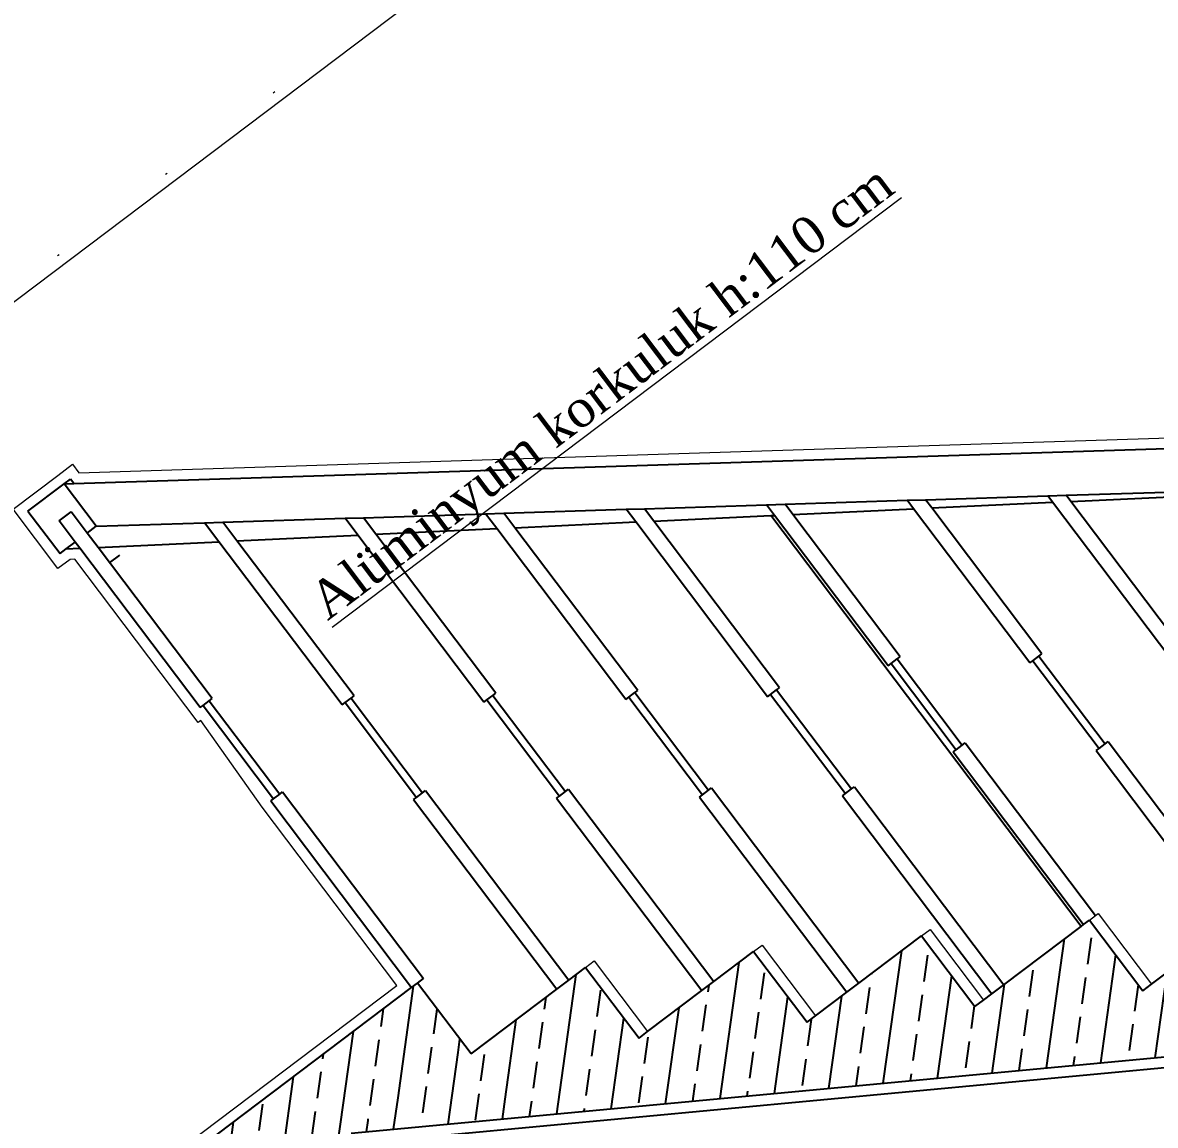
# Model space of a CAD drawing. Header units: millimetres. Extents: x 2232 to 85269, y -3593 to 5869.
# Drawn here: x 3914 to 3967.2, y 4239.5 to 4291.4 of the extents above; entities that cross this region are included whole.
import ezdxf

# ---------------------------------------------------------------- set-up
doc = ezdxf.new("R2010")
doc.units = ezdxf.units.MM
doc.linetypes.add('DOTX2', pattern=[0.5, 0, -0.5])
for name, color, linetype, lineweight in [('iz', 1, 'DOTX2', 20), ('sıva iç', 21, 'Continuous', 0), ('yazı', 11, 'Continuous', 20), ('ölçü iç', 170, 'Continuous', 9), ('ÖLÇÜ İÇ', 7, 'Continuous', 9)]:
    doc.layers.add(name, color=color, linetype=linetype, lineweight=lineweight)
doc.layers.add('Standart', color=7, linetype='Continuous')
doc.styles.get("Standard").update_dxf_attribs({"font": 'arial.ttf'})
doc.styles.add('Times roman', font='times.ttf')
doc.dimstyles.new('zulay iç ölçü', dxfattribs={"dimtxt": 10, "dimasz": 5, "dimexe": 0.18, "dimexo": 0, "dimgap": 2, "dimtad": 3, "dimdec": 0, "dimzin": 0, "dimdsep": 46, "dimtxsty": 'Standard', "dimblk": 'ARCHTICK', "dimcen": 0.09, "dimse1": 1, "dimse2": 1, "dimadec": 0, "dimazin": 0, "dimtfac": 1, "dimtdec": 0, "dimtix": 1, "dimtofl": 0, "dimtmove": 0, "dimatfit": 3, "dimldrblk": 'ARCHTICK', "dimfxl": 1, "dimtolj": 1, "dimtzin": 0, "dimarcsym": 0})
pattern_1 = [(45, (0, 0), (-7.07107, 7.07107), []), (45, (7.071, 0), (-7.07107, 7.07107), [5, -2.5])]

# ---------------------------------------------------------------- blocks, each defined once
blk = doc.blocks.new('IDE991Entity4350')
at = {"layer": 'Standart', "linetype": 'Continuous', "lineweight": -3}
h = blk.add_hatch(dxfattribs=at)
h.set_pattern_fill('ANSI33', color=171, scale=40, style=0)
h.set_pattern_definition(pattern_1)
h.paths.add_polyline_path([(785, -250), (760, -250), (760, 50), (785, 50)])
blk = doc.blocks.new('IDE991Entity4355')
at = {"layer": 'Standart', "linetype": 'Continuous', "lineweight": -3}
h = blk.add_hatch(dxfattribs=at)
h.set_pattern_fill('ANSI33', color=171, scale=40, style=0)
h.set_pattern_definition(pattern_1)
h.paths.add_polyline_path([(936, -133.33), (963, -133.33), (963, -150), (990, -150), (990, -166.67), (1017, -166.67), (1017, -183.33), (1044, -183.33), (1044, -200), (1071, -200), (1071, -216.67), (1098, -216.67), (1098, -233.33), (1125, -233.33), (1125, -265), (909, -131.67), (909, -116.67), (936, -116.67)])
blk = doc.blocks.new('IDE991Entity4356')
at = {"layer": 'Standart', "linetype": 'Continuous', "lineweight": -3}
h = blk.add_hatch(dxfattribs=at)
h.set_pattern_fill('ANSI33', color=171, scale=40, style=0)
h.set_pattern_definition(pattern_1)
h.paths.add_polyline_path([(909, -131.67), (882, -115), (909, -115)])
blk = doc.blocks.new('IDE991Entity4357')
at = {"layer": 'Standart', "linetype": 'Continuous', "lineweight": -3}
h = blk.add_hatch(dxfattribs=at)
h.set_pattern_fill('ANSI33', color=171, scale=40, style=0)
h.set_pattern_definition(pattern_1)
h.paths.add_polyline_path([(909, -115), (785, -115), (785, -100), (909, -100)])
blk = doc.blocks.new('IDE991Entity5019')
at = {"layer": 'Standart', "color": 159, "linetype": 'Continuous', "lineweight": -3}
blk.add_lwpolyline([(910.41, -2), (912.78, -2)], dxfattribs=at)
blk = doc.blocks.new('IDE991Entity5025')
at = {"layer": 'Standart', "color": 159, "linetype": 'Continuous', "lineweight": -3}
blk.add_lwpolyline([(1015, -166.67), (1015, -69.84)], dxfattribs=at)
blk = doc.blocks.new('IDE991Entity5059')
at = {"layer": 'Standart', "color": 134, "linetype": 'Continuous', "lineweight": -3}
blk.add_lwpolyline([(1058.79, -137), (1058.79, -99.76)], dxfattribs=at)
blk = doc.blocks.new('IDE991Entity5063')
at = {"layer": 'Standart', "color": 134, "linetype": 'Continuous', "lineweight": -3}
blk.add_lwpolyline([(1061.61, -137), (1061.61, -101.69)], dxfattribs=at)
blk = doc.blocks.new('IDE991Entity5064')
at = {"layer": 'Standart', "color": 134, "linetype": 'Continuous', "lineweight": -3}
blk.add_lwpolyline([(1037.19, -142), (1037.19, -183.33)], dxfattribs=at)
blk = doc.blocks.new('IDE991Entity5065')
at = {"layer": 'Standart', "color": 134, "linetype": 'Continuous', "lineweight": -3}
blk.add_lwpolyline([(1037.19, -142), (1037.89, -142)], dxfattribs=at)
blk = doc.blocks.new('IDE991Entity5066')
at = {"layer": 'Standart', "color": 134, "linetype": 'Continuous', "lineweight": -3}
blk.add_lwpolyline([(1037.89, -121.33), (1037.89, -142)], dxfattribs=at)
blk = doc.blocks.new('IDE991Entity5067')
at = {"layer": 'Standart', "color": 134, "linetype": 'Continuous', "lineweight": -3}
blk.add_lwpolyline([(1037.19, -121.33), (1037.19, -85)], dxfattribs=at)
blk = doc.blocks.new('IDE991Entity5068')
at = {"layer": 'Standart', "color": 134, "linetype": 'Continuous', "lineweight": -3}
blk.add_lwpolyline([(1037.19, -121.33), (1037.89, -121.33)], dxfattribs=at)
blk = doc.blocks.new('IDE991Entity5069')
at = {"layer": 'Standart', "color": 134, "linetype": 'Continuous', "lineweight": -3}
blk.add_lwpolyline([(1040.01, -142), (1040.01, -183.33)], dxfattribs=at)
blk = doc.blocks.new('IDE991Entity5070')
at = {"layer": 'Standart', "color": 134, "linetype": 'Continuous', "lineweight": -3}
blk.add_lwpolyline([(1039.31, -121.33), (1039.31, -142)], dxfattribs=at)
blk = doc.blocks.new('IDE991Entity5071')
at = {"layer": 'Standart', "color": 134, "linetype": 'Continuous', "lineweight": -3}
blk.add_lwpolyline([(1040.01, -121.33), (1040.01, -86.93)], dxfattribs=at)
blk = doc.blocks.new('IDE991Entity5072')
at = {"layer": 'Standart', "color": 134, "linetype": 'Continuous', "lineweight": -3}
blk.add_lwpolyline([(1015.59, -126), (1015.59, -166.67)], dxfattribs=at)
blk = doc.blocks.new('IDE991Entity5073')
at = {"layer": 'Standart', "color": 134, "linetype": 'Continuous', "lineweight": -3}
blk.add_lwpolyline([(1015.59, -126), (1016.29, -126)], dxfattribs=at)
blk = doc.blocks.new('IDE991Entity5074')
at = {"layer": 'Standart', "color": 134, "linetype": 'Continuous', "lineweight": -3}
blk.add_lwpolyline([(1016.29, -105.67), (1016.29, -126)], dxfattribs=at)
blk = doc.blocks.new('IDE991Entity5075')
at = {"layer": 'Standart', "color": 134, "linetype": 'Continuous', "lineweight": -3}
blk.add_lwpolyline([(1015.59, -105.67), (1015.59, -70.24)], dxfattribs=at)
blk = doc.blocks.new('IDE991Entity5076')
at = {"layer": 'Standart', "color": 134, "linetype": 'Continuous', "lineweight": -3}
blk.add_lwpolyline([(1015.59, -105.67), (1016.29, -105.67)], dxfattribs=at)
blk = doc.blocks.new('IDE991Entity5077')
at = {"layer": 'Standart', "color": 134, "linetype": 'Continuous', "lineweight": -3}
blk.add_lwpolyline([(1018.41, -126), (1018.41, -166.67)], dxfattribs=at)
blk = doc.blocks.new('IDE991Entity5078')
at = {"layer": 'Standart', "color": 134, "linetype": 'Continuous', "lineweight": -3}
blk.add_lwpolyline([(1017.71, -105.67), (1017.71, -126)], dxfattribs=at)
blk = doc.blocks.new('IDE991Entity5079')
at = {"layer": 'Standart', "color": 134, "linetype": 'Continuous', "lineweight": -3}
blk.add_lwpolyline([(1018.41, -105.67), (1018.41, -72.17)], dxfattribs=at)
blk = doc.blocks.new('IDE991Entity5080')
at = {"layer": 'Standart', "color": 134, "linetype": 'Continuous', "lineweight": -3}
blk.add_lwpolyline([(993.99, -120), (993.99, -166.67)], dxfattribs=at)
blk = doc.blocks.new('IDE991Entity5081')
at = {"layer": 'Standart', "color": 134, "linetype": 'Continuous', "lineweight": -3}
blk.add_lwpolyline([(993.99, -120), (994.69, -120)], dxfattribs=at)
blk = doc.blocks.new('IDE991Entity5082')
at = {"layer": 'Standart', "color": 134, "linetype": 'Continuous', "lineweight": -3}
blk.add_lwpolyline([(994.69, -96.67), (994.69, -120)], dxfattribs=at)
blk = doc.blocks.new('IDE991Entity5083')
at = {"layer": 'Standart', "color": 134, "linetype": 'Continuous', "lineweight": -3}
blk.add_lwpolyline([(993.99, -96.67), (993.99, -55.48)], dxfattribs=at)
blk = doc.blocks.new('IDE991Entity5084')
at = {"layer": 'Standart', "color": 134, "linetype": 'Continuous', "lineweight": -3}
blk.add_lwpolyline([(993.99, -96.67), (994.69, -96.67)], dxfattribs=at)
blk = doc.blocks.new('IDE991Entity5085')
at = {"layer": 'Standart', "color": 134, "linetype": 'Continuous', "lineweight": -3}
blk.add_lwpolyline([(996.81, -120), (996.81, -166.67)], dxfattribs=at)
blk = doc.blocks.new('IDE991Entity5086')
at = {"layer": 'Standart', "color": 134, "linetype": 'Continuous', "lineweight": -3}
blk.add_lwpolyline([(996.11, -96.67), (996.11, -120)], dxfattribs=at)
blk = doc.blocks.new('IDE991Entity5087')
at = {"layer": 'Standart', "color": 134, "linetype": 'Continuous', "lineweight": -3}
blk.add_lwpolyline([(996.81, -96.67), (996.81, -57.42)], dxfattribs=at)
blk = doc.blocks.new('IDE991Entity5088')
at = {"layer": 'Standart', "color": 134, "linetype": 'Continuous', "lineweight": -3}
blk.add_lwpolyline([(972.39, -104), (972.39, -150)], dxfattribs=at)
blk = doc.blocks.new('IDE991Entity5089')
at = {"layer": 'Standart', "color": 134, "linetype": 'Continuous', "lineweight": -3}
blk.add_lwpolyline([(972.39, -104), (973.09, -104)], dxfattribs=at)
blk = doc.blocks.new('IDE991Entity5090')
at = {"layer": 'Standart', "color": 134, "linetype": 'Continuous', "lineweight": -3}
blk.add_lwpolyline([(973.09, -81), (973.09, -104)], dxfattribs=at)
blk = doc.blocks.new('IDE991Entity5091')
at = {"layer": 'Standart', "color": 134, "linetype": 'Continuous', "lineweight": -3}
blk.add_lwpolyline([(972.39, -81), (972.39, -40.72)], dxfattribs=at)
blk = doc.blocks.new('IDE991Entity5092')
at = {"layer": 'Standart', "color": 134, "linetype": 'Continuous', "lineweight": -3}
blk.add_lwpolyline([(972.39, -81), (973.09, -81)], dxfattribs=at)
blk = doc.blocks.new('IDE991Entity5093')
at = {"layer": 'Standart', "color": 134, "linetype": 'Continuous', "lineweight": -3}
blk.add_lwpolyline([(975.21, -104), (975.21, -150)], dxfattribs=at)
blk = doc.blocks.new('IDE991Entity5094')
at = {"layer": 'Standart', "color": 134, "linetype": 'Continuous', "lineweight": -3}
blk.add_lwpolyline([(974.51, -81), (974.51, -104)], dxfattribs=at)
blk = doc.blocks.new('IDE991Entity5095')
at = {"layer": 'Standart', "color": 134, "linetype": 'Continuous', "lineweight": -3}
blk.add_lwpolyline([(975.21, -81), (975.21, -42.66)], dxfattribs=at)
blk = doc.blocks.new('IDE991Entity5096')
at = {"layer": 'Standart', "color": 134, "linetype": 'Continuous', "lineweight": -3}
blk.add_lwpolyline([(950.79, -88), (950.79, -133.33)], dxfattribs=at)
blk = doc.blocks.new('IDE991Entity5097')
at = {"layer": 'Standart', "color": 134, "linetype": 'Continuous', "lineweight": -3}
blk.add_lwpolyline([(950.79, -88), (951.49, -88)], dxfattribs=at)
blk = doc.blocks.new('IDE991Entity5098')
at = {"layer": 'Standart', "color": 134, "linetype": 'Continuous', "lineweight": -3}
blk.add_lwpolyline([(951.49, -65.33), (951.49, -88)], dxfattribs=at)
blk = doc.blocks.new('IDE991Entity5099')
at = {"layer": 'Standart', "color": 134, "linetype": 'Continuous', "lineweight": -3}
blk.add_lwpolyline([(950.79, -65.33), (950.79, -25.97)], dxfattribs=at)
blk = doc.blocks.new('IDE991Entity5100')
at = {"layer": 'Standart', "color": 134, "linetype": 'Continuous', "lineweight": -3}
blk.add_lwpolyline([(950.79, -65.33), (951.49, -65.33)], dxfattribs=at)
blk = doc.blocks.new('IDE991Entity5101')
at = {"layer": 'Standart', "color": 134, "linetype": 'Continuous', "lineweight": -3}
blk.add_lwpolyline([(953.61, -88), (953.61, -133.33)], dxfattribs=at)
blk = doc.blocks.new('IDE991Entity5102')
at = {"layer": 'Standart', "color": 134, "linetype": 'Continuous', "lineweight": -3}
blk.add_lwpolyline([(952.91, -65.33), (952.91, -88)], dxfattribs=at)
blk = doc.blocks.new('IDE991Entity5103')
at = {"layer": 'Standart', "color": 134, "linetype": 'Continuous', "lineweight": -3}
blk.add_lwpolyline([(953.61, -65.33), (953.61, -27.9)], dxfattribs=at)
blk = doc.blocks.new('IDE991Entity5104')
at = {"layer": 'Standart', "color": 134, "linetype": 'Continuous', "lineweight": -3}
blk.add_lwpolyline([(929.19, -72), (929.19, -116.67)], dxfattribs=at)
blk = doc.blocks.new('IDE991Entity5105')
at = {"layer": 'Standart', "color": 134, "linetype": 'Continuous', "lineweight": -3}
blk.add_lwpolyline([(929.19, -72), (929.89, -72)], dxfattribs=at)
blk = doc.blocks.new('IDE991Entity5106')
at = {"layer": 'Standart', "color": 134, "linetype": 'Continuous', "lineweight": -3}
blk.add_lwpolyline([(929.89, -49.67), (929.89, -72)], dxfattribs=at)
blk = doc.blocks.new('IDE991Entity5107')
at = {"layer": 'Standart', "color": 134, "linetype": 'Continuous', "lineweight": -3}
blk.add_lwpolyline([(929.19, -49.67), (929.19, -11.21)], dxfattribs=at)
blk = doc.blocks.new('IDE991Entity5108')
at = {"layer": 'Standart', "color": 134, "linetype": 'Continuous', "lineweight": -3}
blk.add_lwpolyline([(929.19, -49.67), (929.89, -49.67)], dxfattribs=at)
blk = doc.blocks.new('IDE991Entity5109')
at = {"layer": 'Standart', "color": 134, "linetype": 'Continuous', "lineweight": -3}
blk.add_lwpolyline([(932.01, -72), (932.01, -116.67)], dxfattribs=at)
blk = doc.blocks.new('IDE991Entity5110')
at = {"layer": 'Standart', "color": 134, "linetype": 'Continuous', "lineweight": -3}
blk.add_lwpolyline([(931.31, -49.67), (931.31, -72)], dxfattribs=at)
blk = doc.blocks.new('IDE991Entity5111')
at = {"layer": 'Standart', "color": 134, "linetype": 'Continuous', "lineweight": -3}
blk.add_lwpolyline([(932.01, -49.67), (932.01, -13.14)], dxfattribs=at)
blk = doc.blocks.new('IDE991Entity5112')
at = {"layer": 'Standart', "color": 134, "linetype": 'Continuous', "lineweight": -3}
blk.add_lwpolyline([(907.59, -56), (907.59, -100)], dxfattribs=at)
blk = doc.blocks.new('IDE991Entity5113')
at = {"layer": 'Standart', "color": 134, "linetype": 'Continuous', "lineweight": -3}
blk.add_lwpolyline([(909, -100), (910.41, -100)], dxfattribs=at)
blk = doc.blocks.new('IDE991Entity5114')
at = {"layer": 'Standart', "color": 134, "linetype": 'Continuous', "lineweight": -3}
blk.add_lwpolyline([(907.59, -56), (908.29, -56)], dxfattribs=at)
blk = doc.blocks.new('IDE991Entity5115')
at = {"layer": 'Standart', "color": 134, "linetype": 'Continuous', "lineweight": -3}
blk.add_lwpolyline([(908.29, -34), (908.29, -56)], dxfattribs=at)
blk = doc.blocks.new('IDE991Entity5116')
at = {"layer": 'Standart', "color": 134, "linetype": 'Continuous', "lineweight": -3}
blk.add_lwpolyline([(907.59, -34), (907.59, 3.55)], dxfattribs=at)
blk = doc.blocks.new('IDE991Entity5117')
at = {"layer": 'Standart', "color": 134, "linetype": 'Continuous', "lineweight": -3}
blk.add_lwpolyline([(907.59, -34), (908.29, -34)], dxfattribs=at)
blk = doc.blocks.new('IDE991Entity5118')
at = {"layer": 'Standart', "color": 134, "linetype": 'Continuous', "lineweight": -3}
blk.add_lwpolyline([(907.59, 10), (910.41, 10)], dxfattribs=at)
blk = doc.blocks.new('IDE991Entity5119')
at = {"layer": 'Standart', "color": 134, "linetype": 'Continuous', "lineweight": -3}
blk.add_lwpolyline([(910.41, -56), (910.41, -100)], dxfattribs=at)
blk = doc.blocks.new('IDE991Entity5120')
at = {"layer": 'Standart', "color": 134, "linetype": 'Continuous', "lineweight": -3}
blk.add_lwpolyline([(909.71, -34), (909.71, -56)], dxfattribs=at)
blk = doc.blocks.new('IDE991Entity5121')
at = {"layer": 'Standart', "color": 134, "linetype": 'Continuous', "lineweight": -3}
blk.add_lwpolyline([(910.41, -34), (910.41, 1.62)], dxfattribs=at)
blk = doc.blocks.new('IDE991Entity5122')
at = {"layer": 'Standart', "color": 134, "linetype": 'Continuous', "lineweight": -3}
blk.add_lwpolyline([(910.41, 5), (910.41, 10)], dxfattribs=at)
blk = doc.blocks.new('IDE991Entity5123')
at = {"layer": 'Standart', "color": 134, "linetype": 'Continuous', "lineweight": -3}
blk.add_lwpolyline([(912.54, 5), (929.19, -6.76)], dxfattribs=at)
blk = doc.blocks.new('IDE991Entity5124')
at = {"layer": 'Standart', "color": 134, "linetype": 'Continuous', "lineweight": -3}
blk.add_lwpolyline([(912.54, 15), (914, 13.97)], dxfattribs=at)
blk = doc.blocks.new('IDE991Entity5125')
at = {"layer": 'Standart', "color": 134, "linetype": 'Continuous', "lineweight": -3}
blk.add_lwpolyline([(905.46, 5), (907.59, 3.55)], dxfattribs=at)
blk = doc.blocks.new('IDE991Entity5126')
at = {"layer": 'Standart', "color": 134, "linetype": 'Continuous', "lineweight": -3}
blk.add_lwpolyline([(910.41, 1.62), (929.19, -11.21)], dxfattribs=at)
blk = doc.blocks.new('IDE991Entity5127')
at = {"layer": 'Standart', "color": 134, "linetype": 'Continuous', "lineweight": -3}
blk.add_lwpolyline([(932.01, -13.14), (950.79, -25.97)], dxfattribs=at)
blk = doc.blocks.new('IDE991Entity5128')
at = {"layer": 'Standart', "color": 134, "linetype": 'Continuous', "lineweight": -3}
blk.add_lwpolyline([(953.61, -27.9), (972.39, -40.72)], dxfattribs=at)
blk = doc.blocks.new('IDE991Entity5129')
at = {"layer": 'Standart', "color": 134, "linetype": 'Continuous', "lineweight": -3}
blk.add_lwpolyline([(975.21, -42.66), (993.99, -55.48)], dxfattribs=at)
blk = doc.blocks.new('IDE991Entity5130')
at = {"layer": 'Standart', "color": 134, "linetype": 'Continuous', "lineweight": -3}
blk.add_lwpolyline([(996.81, -57.42), (1015, -69.84)], dxfattribs=at)
blk = doc.blocks.new('IDE991Entity5131')
at = {"layer": 'Standart', "color": 134, "linetype": 'Continuous', "lineweight": -3}
blk.add_lwpolyline([(1018.41, -72.17), (1037.19, -85)], dxfattribs=at)
blk = doc.blocks.new('IDE991Entity5132')
at = {"layer": 'Standart', "color": 134, "linetype": 'Continuous', "lineweight": -3}
blk.add_lwpolyline([(1040.01, -86.93), (1058.79, -99.76)], dxfattribs=at)
blk = doc.blocks.new('IDE991Entity5133')
at = {"layer": 'Standart', "color": 134, "linetype": 'Continuous', "lineweight": -3}
blk.add_lwpolyline([(1061.61, -101.69), (1080.39, -114.52)], dxfattribs=at)
blk = doc.blocks.new('IDE991Entity5137')
at = {"layer": 'Standart', "color": 134, "linetype": 'Continuous', "lineweight": -3}
blk.add_lwpolyline([(912.54, 15), (914, 15)], dxfattribs=at)
blk = doc.blocks.new('IDE991Entity5138')
at = {"layer": 'Standart', "color": 134, "linetype": 'Continuous', "lineweight": -3}
blk.add_lwpolyline([(910.41, 5), (912.54, 5)], dxfattribs=at)
blk = doc.blocks.new('IDE991Entity5139')
at = {"layer": 'Standart', "color": 134, "linetype": 'Continuous', "lineweight": -3}
blk.add_lwpolyline([(912.54, 5), (912.54, 15)], dxfattribs=at)
blk = doc.blocks.new('IDE991Entity5140')
at = {"layer": 'Standart', "color": 134, "linetype": 'Continuous', "lineweight": -3}
blk.add_lwpolyline([(904, 15), (904, 5)], dxfattribs=at)
blk = doc.blocks.new('IDE991Entity5141')
at = {"layer": 'Standart', "color": 134, "linetype": 'Continuous', "lineweight": -3}
blk.add_lwpolyline([(904, 5), (905.46, 5)], dxfattribs=at)
blk = doc.blocks.new('IDE991Entity5142')
at = {"layer": 'Standart', "color": 134, "linetype": 'Continuous', "lineweight": -3}
blk.add_lwpolyline([(914, 13.97), (914, 15)], dxfattribs=at)
blk = doc.blocks.new('IDE991Entity5510')
at = {"layer": 'Standart', "color": 159, "linetype": 'Continuous', "lineweight": -3}
blk.add_lwpolyline([(760, -250), (760, 35)], dxfattribs=at)
blk = doc.blocks.new('IDE991Entity5518')
at = {"layer": 'Standart', "color": 159, "linetype": 'Continuous', "lineweight": -3}
blk.add_lwpolyline([(963, -133.33), (963, -150)], dxfattribs=at)
blk = doc.blocks.new('IDE991Entity5519')
at = {"layer": 'Standart', "color": 159, "linetype": 'Continuous', "lineweight": -3}
blk.add_lwpolyline([(936, -133.33), (938, -133.33)], dxfattribs=at)
blk = doc.blocks.new('IDE991Entity5520')
at = {"layer": 'Standart', "color": 159, "linetype": 'Continuous', "lineweight": -3}
blk.add_lwpolyline([(938, -133.33), (950.79, -133.33)], dxfattribs=at)
blk = doc.blocks.new('IDE991Entity5521')
at = {"layer": 'Standart', "color": 159, "linetype": 'Continuous', "lineweight": -3}
blk.add_lwpolyline([(990, -150), (990, -166.67)], dxfattribs=at)
blk = doc.blocks.new('IDE991Entity5522')
at = {"layer": 'Standart', "color": 159, "linetype": 'Continuous', "lineweight": -3}
blk.add_lwpolyline([(963, -150), (965, -150)], dxfattribs=at)
blk = doc.blocks.new('IDE991Entity5523')
at = {"layer": 'Standart', "color": 159, "linetype": 'Continuous', "lineweight": -3}
blk.add_lwpolyline([(965, -150), (972.39, -150)], dxfattribs=at)
blk = doc.blocks.new('IDE991Entity5524')
at = {"layer": 'Standart', "color": 159, "linetype": 'Continuous', "lineweight": -3}
blk.add_lwpolyline([(1017, -166.67), (1017, -183.33)], dxfattribs=at)
blk = doc.blocks.new('IDE991Entity5525')
at = {"layer": 'Standart', "color": 159, "linetype": 'Continuous', "lineweight": -3}
blk.add_lwpolyline([(990, -166.67), (992, -166.67)], dxfattribs=at)
blk = doc.blocks.new('IDE991Entity5526')
at = {"layer": 'Standart', "color": 159, "linetype": 'Continuous', "lineweight": -3}
blk.add_lwpolyline([(992, -166.67), (993.99, -166.67)], dxfattribs=at)
blk = doc.blocks.new('IDE991Entity5528')
at = {"layer": 'Standart', "color": 159, "linetype": 'Continuous', "lineweight": -3}
blk.add_lwpolyline([(1017, -183.33), (1019, -183.33)], dxfattribs=at)
blk = doc.blocks.new('IDE991Entity5529')
at = {"layer": 'Standart', "color": 159, "linetype": 'Continuous', "lineweight": -3}
blk.add_lwpolyline([(1019, -183.33), (1037.19, -183.33)], dxfattribs=at)
blk = doc.blocks.new('IDE991Entity5540')
at = {"layer": 'Standart', "color": 159, "linetype": 'Continuous', "lineweight": -3}
blk.add_lwpolyline([(882, -115), (1100.7, -250)], dxfattribs=at)
blk = doc.blocks.new('IDE991Entity5542')
at = {"layer": 'Standart', "color": 159, "linetype": 'Continuous', "lineweight": -3}
blk.add_lwpolyline([(936, -116.67), (936, -133.33)], dxfattribs=at)
blk = doc.blocks.new('IDE991Entity5543')
at = {"layer": 'Standart', "color": 159, "linetype": 'Continuous', "lineweight": -3}
blk.add_lwpolyline([(909, -116.67), (929.19, -116.67)], dxfattribs=at)
blk = doc.blocks.new('IDE991Entity5544')
at = {"layer": 'Standart', "color": 159, "linetype": 'Continuous', "lineweight": -3}
blk.add_lwpolyline([(909, -116.67), (909, -100)], dxfattribs=at)
blk = doc.blocks.new('IDE991Entity5712')
at = {"layer": 'Standart', "color": 163, "linetype": 'Continuous', "lineweight": 5}
blk.add_lwpolyline([(1017, -166.67), (1018.41, -166.67)], dxfattribs=at)
blk = doc.blocks.new('IDE991Entity5713')
at = {"layer": 'Standart', "color": 163, "linetype": 'Continuous', "lineweight": 5}
blk.add_lwpolyline([(1019, -166.67), (1019, -183.33)], dxfattribs=at)
blk = doc.blocks.new('IDE991Entity5714')
at = {"layer": 'Standart', "color": 163, "linetype": 'Continuous', "lineweight": 5}
blk.add_lwpolyline([(990, -150), (992, -150)], dxfattribs=at)
blk = doc.blocks.new('IDE991Entity5715')
at = {"layer": 'Standart', "color": 163, "linetype": 'Continuous', "lineweight": 5}
blk.add_lwpolyline([(992, -150), (992, -166.67)], dxfattribs=at)
blk = doc.blocks.new('IDE991Entity5716')
at = {"layer": 'Standart', "color": 163, "linetype": 'Continuous', "lineweight": 5}
blk.add_lwpolyline([(963, -133.33), (965, -133.33)], dxfattribs=at)
blk = doc.blocks.new('IDE991Entity5717')
at = {"layer": 'Standart', "color": 163, "linetype": 'Continuous', "lineweight": 5}
blk.add_lwpolyline([(965, -133.33), (965, -150)], dxfattribs=at)
blk = doc.blocks.new('IDE991Entity5718')
at = {"layer": 'Standart', "color": 163, "linetype": 'Continuous', "lineweight": 5}
blk.add_lwpolyline([(936, -116.67), (938, -116.67)], dxfattribs=at)
blk = doc.blocks.new('IDE991Entity5719')
at = {"layer": 'Standart', "color": 163, "linetype": 'Continuous', "lineweight": 5}
blk.add_lwpolyline([(938, -116.67), (938, -133.33)], dxfattribs=at)
blk = doc.blocks.new('IDE991Entity5885')
at = {"layer": 'Standart', "color": 11, "linetype": 'Continuous', "lineweight": -3}
blk.add_lwpolyline([(909, 171.74), (1015, 103.47)], dxfattribs=at)
blk = doc.blocks.new('IDE991Entity5909')
at = {"layer": 'Standart', "color": 11, "linetype": 'Continuous', "lineweight": -3}
blk.add_lwpolyline([(881.43, -117), (1015, -199.45)], dxfattribs=at)
blk = doc.blocks.new('IDE991Entity5912')
at = {"layer": 'Standart', "color": 11, "linetype": 'Continuous', "lineweight": -3}
blk.add_lwpolyline([(758, -250), (758, 33)], dxfattribs=at)
blk = doc.blocks.new('IDE991Entity6376')
at = {"layer": 'Standart', "color": 134, "linetype": 'Continuous', "lineweight": -3}
blk.add_lwpolyline([(1058.79, -99.76), (1058.79, -98.25)], dxfattribs=at)
blk = doc.blocks.new('IDE991Entity6379')
at = {"layer": 'Standart', "color": 134, "linetype": 'Continuous', "lineweight": -3}
blk.add_lwpolyline([(1061.61, -101.69), (1061.61, -100.25)], dxfattribs=at)
blk = doc.blocks.new('IDE991Entity6380')
at = {"layer": 'Standart', "color": 134, "linetype": 'Continuous', "lineweight": -3}
blk.add_lwpolyline([(1037.89, -142), (1039.31, -142)], dxfattribs=at)
blk = doc.blocks.new('IDE991Entity6381')
at = {"layer": 'Standart', "color": 134, "linetype": 'Continuous', "lineweight": -3}
blk.add_lwpolyline([(1039.31, -142), (1040.01, -142)], dxfattribs=at)
blk = doc.blocks.new('IDE991Entity6382')
at = {"layer": 'Standart', "color": 134, "linetype": 'Continuous', "lineweight": -3}
blk.add_lwpolyline([(1037.19, -85), (1037.19, -83)], dxfattribs=at)
blk = doc.blocks.new('IDE991Entity6383')
at = {"layer": 'Standart', "color": 134, "linetype": 'Continuous', "lineweight": -3}
blk.add_lwpolyline([(1037.89, -121.33), (1039.31, -121.33)], dxfattribs=at)
blk = doc.blocks.new('IDE991Entity6384')
at = {"layer": 'Standart', "color": 134, "linetype": 'Continuous', "lineweight": -3}
blk.add_lwpolyline([(1039.31, -121.33), (1040.01, -121.33)], dxfattribs=at)
blk = doc.blocks.new('IDE991Entity6385')
at = {"layer": 'Standart', "color": 134, "linetype": 'Continuous', "lineweight": -3}
blk.add_lwpolyline([(1040.01, -86.93), (1040.01, -85)], dxfattribs=at)
blk = doc.blocks.new('IDE991Entity6386')
at = {"layer": 'Standart', "color": 134, "linetype": 'Continuous', "lineweight": -3}
blk.add_lwpolyline([(1016.29, -126), (1017.71, -126)], dxfattribs=at)
blk = doc.blocks.new('IDE991Entity6387')
at = {"layer": 'Standart', "color": 134, "linetype": 'Continuous', "lineweight": -3}
blk.add_lwpolyline([(1017.71, -126), (1018.41, -126)], dxfattribs=at)
blk = doc.blocks.new('IDE991Entity6388')
at = {"layer": 'Standart', "color": 134, "linetype": 'Continuous', "lineweight": -3}
blk.add_lwpolyline([(1015.59, -70.24), (1015.59, -67.75)], dxfattribs=at)
blk = doc.blocks.new('IDE991Entity6389')
at = {"layer": 'Standart', "color": 134, "linetype": 'Continuous', "lineweight": -3}
blk.add_lwpolyline([(1016.29, -105.67), (1017.71, -105.67)], dxfattribs=at)
blk = doc.blocks.new('IDE991Entity6390')
at = {"layer": 'Standart', "color": 134, "linetype": 'Continuous', "lineweight": -3}
blk.add_lwpolyline([(1017.71, -105.67), (1018.41, -105.67)], dxfattribs=at)
blk = doc.blocks.new('IDE991Entity6391')
at = {"layer": 'Standart', "color": 134, "linetype": 'Continuous', "lineweight": -3}
blk.add_lwpolyline([(1018.41, -72.17), (1018.41, -69.75)], dxfattribs=at)
blk = doc.blocks.new('IDE991Entity6392')
at = {"layer": 'Standart', "color": 134, "linetype": 'Continuous', "lineweight": -3}
blk.add_lwpolyline([(994.69, -120), (996.11, -120)], dxfattribs=at)
blk = doc.blocks.new('IDE991Entity6393')
at = {"layer": 'Standart', "color": 134, "linetype": 'Continuous', "lineweight": -3}
blk.add_lwpolyline([(996.11, -120), (996.81, -120)], dxfattribs=at)
blk = doc.blocks.new('IDE991Entity6394')
at = {"layer": 'Standart', "color": 134, "linetype": 'Continuous', "lineweight": -3}
blk.add_lwpolyline([(993.99, -55.48), (993.99, -52.5)], dxfattribs=at)
blk = doc.blocks.new('IDE991Entity6395')
at = {"layer": 'Standart', "color": 134, "linetype": 'Continuous', "lineweight": -3}
blk.add_lwpolyline([(994.69, -96.67), (996.11, -96.67)], dxfattribs=at)
blk = doc.blocks.new('IDE991Entity6396')
at = {"layer": 'Standart', "color": 134, "linetype": 'Continuous', "lineweight": -3}
blk.add_lwpolyline([(996.11, -96.67), (996.81, -96.67)], dxfattribs=at)
blk = doc.blocks.new('IDE991Entity6397')
at = {"layer": 'Standart', "color": 134, "linetype": 'Continuous', "lineweight": -3}
blk.add_lwpolyline([(996.81, -57.42), (996.81, -54.5)], dxfattribs=at)
blk = doc.blocks.new('IDE991Entity6398')
at = {"layer": 'Standart', "color": 134, "linetype": 'Continuous', "lineweight": -3}
blk.add_lwpolyline([(973.09, -104), (974.51, -104)], dxfattribs=at)
blk = doc.blocks.new('IDE991Entity6399')
at = {"layer": 'Standart', "color": 134, "linetype": 'Continuous', "lineweight": -3}
blk.add_lwpolyline([(974.51, -104), (975.21, -104)], dxfattribs=at)
blk = doc.blocks.new('IDE991Entity6400')
at = {"layer": 'Standart', "color": 134, "linetype": 'Continuous', "lineweight": -3}
blk.add_lwpolyline([(972.39, -40.72), (972.39, -37.25)], dxfattribs=at)
blk = doc.blocks.new('IDE991Entity6401')
at = {"layer": 'Standart', "color": 134, "linetype": 'Continuous', "lineweight": -3}
blk.add_lwpolyline([(973.09, -81), (974.51, -81)], dxfattribs=at)
blk = doc.blocks.new('IDE991Entity6402')
at = {"layer": 'Standart', "color": 134, "linetype": 'Continuous', "lineweight": -3}
blk.add_lwpolyline([(974.51, -81), (975.21, -81)], dxfattribs=at)
blk = doc.blocks.new('IDE991Entity6403')
at = {"layer": 'Standart', "color": 134, "linetype": 'Continuous', "lineweight": -3}
blk.add_lwpolyline([(975.21, -42.66), (975.21, -39.25)], dxfattribs=at)
blk = doc.blocks.new('IDE991Entity6404')
at = {"layer": 'Standart', "color": 134, "linetype": 'Continuous', "lineweight": -3}
blk.add_lwpolyline([(951.49, -88), (952.91, -88)], dxfattribs=at)
blk = doc.blocks.new('IDE991Entity6405')
at = {"layer": 'Standart', "color": 134, "linetype": 'Continuous', "lineweight": -3}
blk.add_lwpolyline([(952.91, -88), (953.61, -88)], dxfattribs=at)
blk = doc.blocks.new('IDE991Entity6406')
at = {"layer": 'Standart', "color": 134, "linetype": 'Continuous', "lineweight": -3}
blk.add_lwpolyline([(950.79, -25.97), (950.79, -22)], dxfattribs=at)
blk = doc.blocks.new('IDE991Entity6407')
at = {"layer": 'Standart', "color": 134, "linetype": 'Continuous', "lineweight": -3}
blk.add_lwpolyline([(951.49, -65.33), (952.91, -65.33)], dxfattribs=at)
blk = doc.blocks.new('IDE991Entity6408')
at = {"layer": 'Standart', "color": 134, "linetype": 'Continuous', "lineweight": -3}
blk.add_lwpolyline([(952.91, -65.33), (953.61, -65.33)], dxfattribs=at)
blk = doc.blocks.new('IDE991Entity6409')
at = {"layer": 'Standart', "color": 134, "linetype": 'Continuous', "lineweight": -3}
blk.add_lwpolyline([(953.61, -27.9), (953.61, -24)], dxfattribs=at)
blk = doc.blocks.new('IDE991Entity6410')
at = {"layer": 'Standart', "color": 134, "linetype": 'Continuous', "lineweight": -3}
blk.add_lwpolyline([(929.89, -72), (931.31, -72)], dxfattribs=at)
blk = doc.blocks.new('IDE991Entity6411')
at = {"layer": 'Standart', "color": 134, "linetype": 'Continuous', "lineweight": -3}
blk.add_lwpolyline([(931.31, -72), (932.01, -72)], dxfattribs=at)
blk = doc.blocks.new('IDE991Entity6412')
at = {"layer": 'Standart', "color": 134, "linetype": 'Continuous', "lineweight": -3}
blk.add_lwpolyline([(929.19, -11.21), (929.19, -6.76)], dxfattribs=at)
blk = doc.blocks.new('IDE991Entity6413')
at = {"layer": 'Standart', "color": 134, "linetype": 'Continuous', "lineweight": -3}
blk.add_lwpolyline([(929.89, -49.67), (931.31, -49.67)], dxfattribs=at)
blk = doc.blocks.new('IDE991Entity6414')
at = {"layer": 'Standart', "color": 134, "linetype": 'Continuous', "lineweight": -3}
blk.add_lwpolyline([(931.31, -49.67), (932.01, -49.67)], dxfattribs=at)
blk = doc.blocks.new('IDE991Entity6415')
at = {"layer": 'Standart', "color": 134, "linetype": 'Continuous', "lineweight": -3}
blk.add_lwpolyline([(932.01, -13.14), (932.01, -8.75)], dxfattribs=at)
blk = doc.blocks.new('IDE991Entity6416')
at = {"layer": 'Standart', "color": 134, "linetype": 'Continuous', "lineweight": -3}
blk.add_lwpolyline([(908.29, -56), (909.71, -56)], dxfattribs=at)
blk = doc.blocks.new('IDE991Entity6417')
at = {"layer": 'Standart', "color": 134, "linetype": 'Continuous', "lineweight": -3}
blk.add_lwpolyline([(909.71, -56), (910.41, -56)], dxfattribs=at)
blk = doc.blocks.new('IDE991Entity6418')
at = {"layer": 'Standart', "color": 134, "linetype": 'Continuous', "lineweight": -3}
blk.add_lwpolyline([(907.59, 3.55), (907.59, 5)], dxfattribs=at)
blk = doc.blocks.new('IDE991Entity6419')
at = {"layer": 'Standart', "color": 134, "linetype": 'Continuous', "lineweight": -3}
blk.add_lwpolyline([(907.59, 5), (907.59, 10)], dxfattribs=at)
blk = doc.blocks.new('IDE991Entity6420')
at = {"layer": 'Standart', "color": 134, "linetype": 'Continuous', "lineweight": -3}
blk.add_lwpolyline([(908.29, -34), (909.71, -34)], dxfattribs=at)
blk = doc.blocks.new('IDE991Entity6421')
at = {"layer": 'Standart', "color": 134, "linetype": 'Continuous', "lineweight": -3}
blk.add_lwpolyline([(909.71, -34), (910.41, -34)], dxfattribs=at)
blk = doc.blocks.new('IDE991Entity6422')
at = {"layer": 'Standart', "color": 134, "linetype": 'Continuous', "lineweight": -3}
blk.add_lwpolyline([(910.41, 1.62), (910.41, 5)], dxfattribs=at)
blk = doc.blocks.new('IDE991Entity6423')
at = {"layer": 'Standart', "color": 134, "linetype": 'Continuous', "lineweight": -3}
blk.add_lwpolyline([(929.19, -6.76), (932.01, -8.75)], dxfattribs=at)
blk = doc.blocks.new('IDE991Entity6424')
at = {"layer": 'Standart', "color": 134, "linetype": 'Continuous', "lineweight": -3}
blk.add_lwpolyline([(932.01, -8.75), (950.79, -22)], dxfattribs=at)
blk = doc.blocks.new('IDE991Entity6425')
at = {"layer": 'Standart', "color": 134, "linetype": 'Continuous', "lineweight": -3}
blk.add_lwpolyline([(950.79, -22), (953.61, -24)], dxfattribs=at)
blk = doc.blocks.new('IDE991Entity6426')
at = {"layer": 'Standart', "color": 134, "linetype": 'Continuous', "lineweight": -3}
blk.add_lwpolyline([(953.61, -24), (972.39, -37.25)], dxfattribs=at)
blk = doc.blocks.new('IDE991Entity6427')
at = {"layer": 'Standart', "color": 134, "linetype": 'Continuous', "lineweight": -3}
blk.add_lwpolyline([(972.39, -37.25), (975.21, -39.25)], dxfattribs=at)
blk = doc.blocks.new('IDE991Entity6428')
at = {"layer": 'Standart', "color": 134, "linetype": 'Continuous', "lineweight": -3}
blk.add_lwpolyline([(975.21, -39.25), (993.99, -52.5)], dxfattribs=at)
blk = doc.blocks.new('IDE991Entity6429')
at = {"layer": 'Standart', "color": 134, "linetype": 'Continuous', "lineweight": -3}
blk.add_lwpolyline([(993.99, -52.5), (996.81, -54.5)], dxfattribs=at)
blk = doc.blocks.new('IDE991Entity6430')
at = {"layer": 'Standart', "color": 134, "linetype": 'Continuous', "lineweight": -3}
blk.add_lwpolyline([(996.81, -54.5), (1015.59, -67.75)], dxfattribs=at)
blk = doc.blocks.new('IDE991Entity6431')
at = {"layer": 'Standart', "color": 134, "linetype": 'Continuous', "lineweight": -3}
blk.add_lwpolyline([(1015.59, -67.75), (1018.41, -69.75)], dxfattribs=at)
blk = doc.blocks.new('IDE991Entity6432')
at = {"layer": 'Standart', "color": 134, "linetype": 'Continuous', "lineweight": -3}
blk.add_lwpolyline([(1018.41, -69.75), (1037.19, -83)], dxfattribs=at)
blk = doc.blocks.new('IDE991Entity6433')
at = {"layer": 'Standart', "color": 134, "linetype": 'Continuous', "lineweight": -3}
blk.add_lwpolyline([(1037.19, -83), (1040.01, -85)], dxfattribs=at)
blk = doc.blocks.new('IDE991Entity6434')
at = {"layer": 'Standart', "color": 134, "linetype": 'Continuous', "lineweight": -3}
blk.add_lwpolyline([(1040.01, -85), (1058.79, -98.25)], dxfattribs=at)
blk = doc.blocks.new('IDE991Entity6435')
at = {"layer": 'Standart', "color": 134, "linetype": 'Continuous', "lineweight": -3}
blk.add_lwpolyline([(1058.79, -98.25), (1061.61, -100.25)], dxfattribs=at)
blk = doc.blocks.new('IDE991Entity6436')
at = {"layer": 'Standart', "color": 134, "linetype": 'Continuous', "lineweight": -3}
blk.add_lwpolyline([(1061.61, -100.25), (1080.39, -113.5)], dxfattribs=at)
blk = doc.blocks.new('IDE991Entity6443')
at = {"layer": 'Standart', "color": 134, "linetype": 'Continuous', "lineweight": -3}
blk.add_lwpolyline([(914, 13.97), (1015, -57.34)], dxfattribs=at)
blk = doc.blocks.new('IDE991Entity6444')
at = {"layer": 'Standart', "color": 134, "linetype": 'Continuous', "lineweight": -3}
blk.add_lwpolyline([(1015, -57.34), (1125, -135)], dxfattribs=at)
blk = doc.blocks.new('IDE991Entity6445')
at = {"layer": 'Standart', "color": 134, "linetype": 'Continuous', "lineweight": -3}
blk.add_lwpolyline([(1015, -69.84), (1015.59, -70.24)], dxfattribs=at)
blk = doc.blocks.new('IDE991Entity6446')
at = {"layer": 'Standart', "color": 134, "linetype": 'Continuous', "lineweight": -3}
blk.add_lwpolyline([(904, 15), (912.54, 15)], dxfattribs=at)
blk = doc.blocks.new('IDE991Entity6447')
at = {"layer": 'Standart', "color": 134, "linetype": 'Continuous', "lineweight": -3}
blk.add_lwpolyline([(905.46, 5), (907.59, 5)], dxfattribs=at)
blk = doc.blocks.new('IDE991Entity6661')
at = {"layer": 'Standart', "color": 159, "linetype": 'Continuous', "lineweight": -3}
blk.add_lwpolyline([(950.79, -133.33), (953.61, -133.33)], dxfattribs=at)
blk = doc.blocks.new('IDE991Entity6662')
at = {"layer": 'Standart', "color": 159, "linetype": 'Continuous', "lineweight": -3}
blk.add_lwpolyline([(953.61, -133.33), (963, -133.33)], dxfattribs=at)
blk = doc.blocks.new('IDE991Entity6663')
at = {"layer": 'Standart', "color": 159, "linetype": 'Continuous', "lineweight": -3}
blk.add_lwpolyline([(972.39, -150), (975.21, -150)], dxfattribs=at)
blk = doc.blocks.new('IDE991Entity6664')
at = {"layer": 'Standart', "color": 159, "linetype": 'Continuous', "lineweight": -3}
blk.add_lwpolyline([(975.21, -150), (990, -150)], dxfattribs=at)
blk = doc.blocks.new('IDE991Entity6665')
at = {"layer": 'Standart', "color": 159, "linetype": 'Continuous', "lineweight": -3}
blk.add_lwpolyline([(993.99, -166.67), (996.81, -166.67)], dxfattribs=at)
blk = doc.blocks.new('IDE991Entity6666')
at = {"layer": 'Standart', "color": 159, "linetype": 'Continuous', "lineweight": -3}
blk.add_lwpolyline([(996.81, -166.67), (1015, -166.67)], dxfattribs=at)
blk = doc.blocks.new('IDE991Entity6667')
at = {"layer": 'Standart', "color": 159, "linetype": 'Continuous', "lineweight": -3}
blk.add_lwpolyline([(1015, -166.67), (1015.59, -166.67)], dxfattribs=at)
blk = doc.blocks.new('IDE991Entity6668')
at = {"layer": 'Standart', "color": 159, "linetype": 'Continuous', "lineweight": -3}
blk.add_lwpolyline([(1015.59, -166.67), (1017, -166.67)], dxfattribs=at)
blk = doc.blocks.new('IDE991Entity6679')
at = {"layer": 'Standart', "color": 159, "linetype": 'Continuous', "lineweight": -3}
blk.add_lwpolyline([(929.19, -116.67), (932.01, -116.67)], dxfattribs=at)
blk = doc.blocks.new('IDE991Entity6680')
at = {"layer": 'Standart', "color": 159, "linetype": 'Continuous', "lineweight": -3}
blk.add_lwpolyline([(932.01, -116.67), (936, -116.67)], dxfattribs=at)
blk = doc.blocks.new('IDE991Entity6683')
at = {"layer": 'Standart', "color": 159, "linetype": 'Continuous', "lineweight": -3}
blk.add_lwpolyline([(796.41, -100), (907.59, -100)], dxfattribs=at)
blk = doc.blocks.new('IDE991Entity6684')
at = {"layer": 'Standart', "color": 159, "linetype": 'Continuous', "lineweight": -3}
blk.add_lwpolyline([(907.59, -100), (909, -100)], dxfattribs=at)
blk = doc.blocks.new('IDE991Entity6733')
at = {"layer": 'Standart', "color": 163, "linetype": 'Continuous', "lineweight": 5}
blk.add_lwpolyline([(1018.41, -166.67), (1019, -166.67)], dxfattribs=at)
blk = doc.blocks.new('TRRTYT')
at = {"layer": 'Standart'}
for name in ['IDE991Entity5885', 'IDE991Entity4350', 'IDE991Entity5510', 'IDE991Entity5912', 'IDE991Entity5140', 'IDE991Entity6446', 'IDE991Entity5124', 'IDE991Entity5137', 'IDE991Entity5139', 'IDE991Entity5142', 'IDE991Entity6443', 'IDE991Entity5118', 'IDE991Entity6419', 'IDE991Entity5122', 'IDE991Entity5141', 'IDE991Entity5125', 'IDE991Entity6447', 'IDE991Entity6418', 'IDE991Entity5138', 'IDE991Entity6422', 'IDE991Entity5123', 'IDE991Entity5116', 'IDE991Entity5121', 'IDE991Entity5126', 'IDE991Entity5019', 'IDE991Entity6412', 'IDE991Entity6423', 'IDE991Entity6415', 'IDE991Entity6424', 'IDE991Entity5107', 'IDE991Entity5111', 'IDE991Entity5127', 'IDE991Entity6406', 'IDE991Entity6425', 'IDE991Entity6409', 'IDE991Entity6426', 'IDE991Entity5099', 'IDE991Entity5103', 'IDE991Entity5128', 'IDE991Entity5117', 'IDE991Entity5115', 'IDE991Entity6420', 'IDE991Entity5120', 'IDE991Entity6421', 'IDE991Entity6400', 'IDE991Entity6427', 'IDE991Entity6403', 'IDE991Entity6428', 'IDE991Entity5091', 'IDE991Entity5095', 'IDE991Entity5129', 'IDE991Entity5108', 'IDE991Entity5106', 'IDE991Entity6413', 'IDE991Entity5110', 'IDE991Entity6414', 'IDE991Entity6394', 'IDE991Entity6429', 'IDE991Entity6397', 'IDE991Entity6430', 'IDE991Entity5112', 'IDE991Entity5114', 'IDE991Entity6416', 'IDE991Entity6417', 'IDE991Entity5119', 'IDE991Entity5083', 'IDE991Entity5087', 'IDE991Entity5130', 'IDE991Entity6444', 'IDE991Entity5100', 'IDE991Entity5098', 'IDE991Entity6407', 'IDE991Entity5102', 'IDE991Entity6408', 'IDE991Entity6388', 'IDE991Entity6431', 'IDE991Entity5025', 'IDE991Entity6445', 'IDE991Entity6391', 'IDE991Entity6432', 'IDE991Entity5104', 'IDE991Entity5105', 'IDE991Entity6410', 'IDE991Entity6411', 'IDE991Entity5109', 'IDE991Entity5075', 'IDE991Entity5079', 'IDE991Entity5131', 'IDE991Entity5092', 'IDE991Entity5090', 'IDE991Entity6401', 'IDE991Entity5094', 'IDE991Entity6402', 'IDE991Entity6382', 'IDE991Entity6433', 'IDE991Entity5067', 'IDE991Entity6385', 'IDE991Entity6434', 'IDE991Entity5071', 'IDE991Entity5132', 'IDE991Entity5096', 'IDE991Entity5097', 'IDE991Entity6404', 'IDE991Entity6405', 'IDE991Entity5101', 'IDE991Entity5084', 'IDE991Entity5082', 'IDE991Entity6395', 'IDE991Entity5086', 'IDE991Entity6396', 'IDE991Entity6376', 'IDE991Entity6435', 'IDE991Entity5059', 'IDE991Entity4357', 'IDE991Entity6683', 'IDE991Entity6684', 'IDE991Entity5113', 'IDE991Entity5544', 'IDE991Entity6379', 'IDE991Entity6436', 'IDE991Entity5063', 'IDE991Entity5133', 'IDE991Entity5088', 'IDE991Entity5089', 'IDE991Entity6398', 'IDE991Entity6399', 'IDE991Entity5093', 'IDE991Entity5076', 'IDE991Entity5074', 'IDE991Entity6389', 'IDE991Entity5078', 'IDE991Entity6390', 'IDE991Entity4356', 'IDE991Entity5540', 'IDE991Entity4355', 'IDE991Entity5543', 'IDE991Entity6679', 'IDE991Entity6680', 'IDE991Entity5542', 'IDE991Entity5718', 'IDE991Entity5719', 'IDE991Entity5909', 'IDE991Entity5080', 'IDE991Entity5081', 'IDE991Entity6392', 'IDE991Entity6393', 'IDE991Entity5085', 'IDE991Entity5068', 'IDE991Entity5066', 'IDE991Entity6383', 'IDE991Entity5070', 'IDE991Entity6384', 'IDE991Entity5072', 'IDE991Entity5073', 'IDE991Entity6386', 'IDE991Entity6387', 'IDE991Entity5077', 'IDE991Entity5519', 'IDE991Entity5520', 'IDE991Entity6661', 'IDE991Entity6662', 'IDE991Entity5518', 'IDE991Entity5716', 'IDE991Entity5717', 'IDE991Entity5064', 'IDE991Entity5065', 'IDE991Entity6380', 'IDE991Entity6381', 'IDE991Entity5069', 'IDE991Entity5522', 'IDE991Entity5523', 'IDE991Entity6663', 'IDE991Entity6664', 'IDE991Entity5521', 'IDE991Entity5714', 'IDE991Entity5715', 'IDE991Entity5525', 'IDE991Entity5526', 'IDE991Entity6665', 'IDE991Entity6666', 'IDE991Entity6667', 'IDE991Entity6668', 'IDE991Entity5524', 'IDE991Entity5712', 'IDE991Entity6733', 'IDE991Entity5713', 'IDE991Entity5528', 'IDE991Entity5529']:
    blk.add_blockref(name, (1034515.63, -397430.95), dxfattribs=at)
blk = doc.blocks.new('_ArchTick')
at = {"color": 0, "linetype": 'ByBlock', "const_width": 0.15}
blk.add_lwpolyline([(-0.5, -0.5), (0.5, 0.5)], dxfattribs=at)
blk = doc.blocks.new('*D2473')
at = {"layer": 'Defpoints', "color": 0, "transparency": 16777216}
for p in [(661246.19, -127778.54), (661246.19, -128078.54), (661246.19, -128078.54)]:
    blk.add_point(p, dxfattribs=at)
at = {"layer": 'ÖLÇÜ İÇ', "color": 0, "lineweight": -2, "transparency": 16777216}
blk.add_line((661246.19, -127778.54), (661246.19, -128078.54), dxfattribs=at)
at = {"layer": 'ÖLÇÜ İÇ', "color": 0, "lineweight": -2, "transparency": 16777216, "xscale": 5, "yscale": 5, "zscale": 5}
for p, rotation in [((661246.19, -127778.54), 90), ((661246.19, -128078.54), 270)]:
    blk.add_blockref('_ArchTick', p, dxfattribs=dict(at, rotation=rotation))
at = {"layer": 'ÖLÇÜ İÇ', "color": 0, "transparency": 16777216, "insert": (661239.19, -127928.54), "char_height": 10, "attachment_point": 5, "rotation": 90}
blk.add_mtext('\\A1;300', dxfattribs=at)
blk = doc.blocks.new('DFGFDGHN')
at = {"layer": 'ÖLÇÜ İÇ'}
dim = blk.add_linear_dim(base=(661246.19, -128078.54), p1=(661246.19, -127778.54), p2=(661246.19, -128078.54), angle=90, dimstyle='zulay iç ölçü', dxfattribs=at)
dim.commit()
dim.dimension.update_dxf_attribs({"geometry": '*D2473', "text_midpoint": (661239.19, -127928.54)})
blk = doc.blocks.new('GHGFHGF')
at = {"layer": 'iz', "ltscale": 50}
blk.add_lwpolyline([(1294164.78, -410389.54), (1294504.78, -410389.54)], dxfattribs=at)
at = {"layer": 'sıva iç'}
for points in [[(1294477.21, -410391.54), (1294168.78, -410391.54)], [(1294178.19, -410537.54), (1294285.36, -410537.54), (1294285.36, -410495.51), (1294286, -410475.54), (1294285.36, -410475.54), (1294285.36, -410437.05), (1294284.62, -410436.54), (1294281.78, -410436.54), (1294281.78, -410422.54), (1294292.31, -410422.54), (1294295.78, -410422.54), (1294295.78, -410424.54), (1294395.93, -410495.25), (1294506.78, -410573.51)]]:
    blk.add_lwpolyline(points, dxfattribs=at)
blk.add_blockref('TRRTYT', (258864.14, -13008.59), dxfattribs=at)
at = {"layer": 'ölçü iç', "lineweight": 30}
blk.add_blockref('DFGFDGHN', (632871.63, -282611), dxfattribs=at)
at = {"layer": 'yazı', "style": 'Times roman'}
blk.add_text('%%UAlüminyum korkuluk h:110 cm', height=6.9967, dxfattribs=at).set_placement((1294316.26, -410475.02))
blk = doc.blocks.new('RRRR')
at = {"layer": 'sıva iç', "rotation": 37.05267661197627}
blk.add_blockref('GHGFHGF', (-156760.25, -889310.84), dxfattribs=at)

msp = doc.modelspace()

# ---------------------------------------------------------------- block references
at = {"layer": 'ÖLÇÜ İÇ', "xscale": 0.25, "yscale": 0.25, "zscale": 0.25}
msp.add_blockref('RRRR', (-276957.058, 113516.845), dxfattribs=at)

doc.saveas('drawing.dxf')
